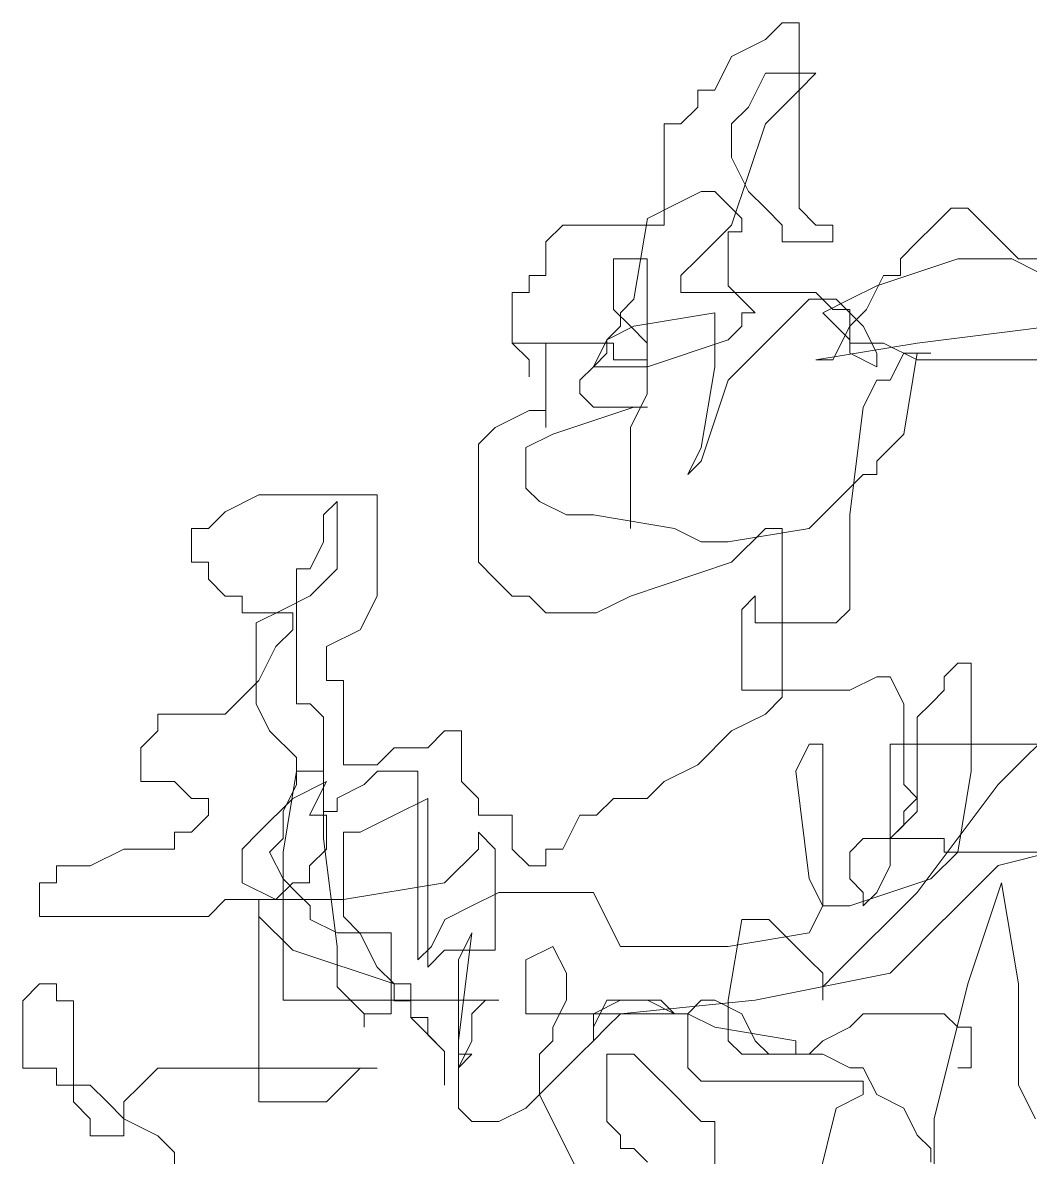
# Model space of a CAD drawing. Extents: x 941299 to 942979, y 2579300 to 2579597.
# Drawn here: x 942278.956 to 942279.933, y 2579507.961 to 2579509.06 of the extents above; entities that cross this region are included whole.
import ezdxf

# ---------------------------------------------------------------- set-up
doc = ezdxf.new("R2010")
doc.units = 0
doc.layers.get('0').update_dxf_attribs({"linetype": 'CONTINUOUS'})

# ---------------------------------------------------------------- blocks, each defined once
blk = doc.blocks.new('tulia')
at = {"color": 3, "lineweight": 0}
for p, q in [((211.76, 272.1611), (211.76, 272.8175)), ((211.76, 272.8175), (211.8197, 272.8175)), ((211.8197, 272.8175), (211.8795, 272.7578)), ((211.8795, 272.7578), (211.9989, 272.6982)), ((211.9989, 272.6982), (212.0586, 272.5788)), ((211.76, 272.5788), (211.7003, 272.6385)), ((211.7003, 272.6385), (211.8795, 272.6385)), ((211.8795, 272.6385), (211.9392, 272.5191)), ((211.8795, 272.4594), (211.76, 272.5788)), ((212.0586, 272.5788), (212.1183, 272.5788)), ((212.1183, 272.5788), (212.1183, 272.5191)), ((211.9392, 272.5191), (211.9989, 272.4594)), ((212.1183, 272.5191), (212.1781, 272.4594)), ((211.9989, 272.1014), (211.8795, 272.4594)), ((211.9989, 272.4594), (211.9989, 272.3401)), ((212.1781, 272.4594), (212.2378, 272.4594)), ((212.2378, 272.4594), (212.2378, 272.1014)), ((211.9989, 272.3401), (211.9392, 272.2207)), ((211.9392, 272.2207), (211.8795, 272.1611)), ((212.0105, 272.1726), (212.0582, 272.2203)), ((212.0582, 272.2203), (212.106, 272.2203)), ((212.106, 272.2203), (212.2014, 272.1726)), ((211.1031, 272.1014), (211.1628, 272.1611)), ((211.1628, 272.1611), (211.2225, 272.1611)), ((211.2225, 272.1611), (211.2822, 272.1014)), ((211.7003, 272.1014), (211.76, 272.1611)), ((211.8795, 272.1611), (211.8197, 272.1014)), ((211.9627, 272.1249), (212.0105, 272.1726)), ((212.2014, 272.1726), (212.2969, 272.1249)), ((211.9627, 272.0772), (211.9627, 272.1249)), ((212.2969, 272.1249), (212.3447, 271.8387)), ((211.0434, 272.0417), (211.1031, 272.1014)), ((211.2822, 272.1014), (211.342, 272.0417)), ((211.6406, 272.0417), (211.6406, 272.1014)), ((211.6406, 272.1014), (211.7003, 272.1014)), ((211.8197, 272.1014), (211.8197, 272.0417)), ((212.0105, 272.0772), (211.9627, 272.0772)), ((212.1183, 271.982), (211.9989, 272.1014)), ((212.0105, 271.8864), (212.0105, 272.0772)), ((212.2378, 272.1014), (212.5961, 272.1014)), ((212.5961, 272.1014), (212.6558, 272.0417)), ((210.9836, 271.982), (211.0434, 272.0417)), ((211.342, 272.0417), (211.4017, 271.982)), ((211.8197, 272.0417), (211.6406, 272.0417)), ((212.6558, 272.0417), (212.6558, 271.9224)), ((210.8642, 271.982), (210.9836, 271.982)), ((210.9124, 271.9341), (211.0079, 271.9818)), ((211.0079, 271.9818), (211.1989, 271.9818)), ((211.1989, 271.9818), (211.4853, 271.8864)), ((211.4017, 271.982), (211.4017, 271.9224)), ((212.1781, 271.9224), (212.1183, 271.982)), ((212.417, 271.982), (212.2975, 271.982)), ((212.2975, 271.982), (212.2975, 271.5046)), ((212.417, 271.803), (212.417, 271.982)), ((211.4017, 271.9224), (211.4614, 271.9224)), ((211.4614, 271.9224), (211.5211, 271.803)), ((212.1781, 271.8627), (212.1781, 271.9224)), ((212.6558, 271.9224), (212.7156, 271.9224)), ((212.7156, 271.9224), (212.7156, 271.8627)), ((211.4853, 271.8864), (211.5808, 271.8387)), ((211.915, 271.791), (212.0105, 271.8864)), ((211.5331, 271.7433), (211.6286, 271.8387)), ((211.5808, 271.8387), (211.6763, 271.791)), ((211.6286, 271.8387), (211.724, 271.8387)), ((211.6406, 271.803), (211.7003, 271.8627)), ((211.7003, 271.8627), (212.1781, 271.8627)), ((211.724, 271.8387), (212.0105, 271.5525)), ((212.3447, 271.8387), (212.3924, 271.791)), ((212.7156, 271.8627), (212.7753, 271.8627)), ((212.7753, 271.8627), (212.7753, 271.6837)), ((211.5211, 271.803), (211.5809, 271.7433)), ((211.5809, 271.7433), (211.5809, 271.803)), ((211.5809, 271.803), (211.6406, 271.803)), ((211.6763, 271.791), (211.6286, 271.7433)), ((211.9627, 271.791), (211.915, 271.791)), ((211.9627, 271.7433), (211.9627, 271.791)), ((212.0582, 271.6002), (212.0582, 271.791)), ((212.0582, 271.791), (212.3447, 271.7433)), ((212.3572, 271.7433), (212.417, 271.803)), ((212.3924, 271.791), (212.3924, 271.7433)), ((210.8642, 271.7433), (211.342, 271.6837)), ((211.4853, 271.6479), (211.5331, 271.7433)), ((211.6286, 271.7433), (211.5808, 271.6956)), ((211.5809, 271.7433), (211.5809, 271.6837)), ((211.6406, 271.624), (211.5809, 271.7433)), ((212.0105, 271.6956), (211.9627, 271.7433)), ((212.2975, 271.6837), (212.3572, 271.7433)), ((212.3447, 271.7433), (212.4401, 271.6956)), ((212.3924, 271.7433), (212.4401, 271.6956)), ((211.4614, 271.6837), (211.342, 271.624)), ((211.342, 271.6837), (211.7003, 271.624)), ((211.5809, 271.6837), (211.4614, 271.6837)), ((211.5808, 271.6956), (211.5808, 271.6479)), ((212.2969, 271.6002), (212.0105, 271.6956)), ((212.2975, 271.624), (212.2975, 271.6837)), ((212.7753, 271.6837), (212.417, 271.6837)), ((212.417, 271.6837), (212.417, 271.624)), ((212.417, 271.6837), (212.6558, 271.6837)), ((212.4401, 271.6956), (212.4401, 271.6479)), ((212.4401, 271.6956), (212.4879, 271.6002)), ((212.6558, 271.6837), (212.6558, 271.3853)), ((212.7753, 271.6837), (212.7156, 271.624)), ((212.7156, 271.624), (212.7753, 271.6837)), ((211.342, 271.624), (210.8642, 271.624)), ((211.3421, 271.6479), (211.2944, 271.6479)), ((211.2944, 271.6479), (211.3898, 271.6479)), ((211.3898, 271.3616), (211.3421, 271.6479)), ((211.3898, 271.6479), (211.4376, 271.5525)), ((211.5808, 271.6479), (211.4853, 271.6002)), ((211.4853, 271.6002), (211.4853, 271.6479)), ((211.7003, 271.624), (211.6406, 271.624)), ((212.417, 271.624), (212.2975, 271.624)), ((212.4401, 271.6479), (212.4879, 271.6002)), ((212.7156, 271.624), (212.7156, 271.5643)), ((212.7156, 271.5643), (212.7156, 271.624)), ((212.106, 271.3139), (212.0582, 271.6002)), ((212.4879, 271.6002), (212.2969, 271.6002)), ((212.4879, 271.6002), (212.5356, 271.5525)), ((211.4376, 271.5525), (211.4853, 271.5525)), ((211.4853, 271.5525), (211.5331, 271.4571)), ((212.0105, 271.5525), (212.106, 271.2662)), ((212.5356, 271.5525), (212.5356, 271.5048)), ((212.2975, 271.5046), (212.3572, 271.3853)), ((212.5356, 271.5048), (212.4879, 271.4571)), ((211.5331, 271.4571), (211.5808, 271.0754)), ((212.4879, 271.4571), (212.2969, 271.4571)), ((212.2969, 271.4571), (212.3447, 271.4571)), ((212.3447, 271.4571), (212.6311, 271.3616)), ((212.6558, 271.3853), (212.6558, 271.4449)), ((212.6558, 271.4449), (212.7156, 271.4449)), ((212.7156, 271.4449), (212.835, 271.3853)), ((212.3572, 271.3853), (212.3572, 271.0272)), ((212.835, 271.3853), (212.8947, 271.3256)), ((211.4853, 271.2662), (211.3898, 271.3616)), ((212.6311, 271.3616), (212.7266, 271.3139)), ((212.1537, 271.2185), (212.106, 271.3139)), ((212.7266, 271.3139), (212.7266, 271.1708)), ((212.8947, 271.3256), (212.8947, 270.9079)), ((211.4853, 271.2185), (211.4853, 271.2662)), ((212.106, 271.2662), (212.1537, 271.2185)), ((211.5331, 271.2185), (211.4853, 271.2185)), ((211.724, 271.0277), (211.5331, 271.2185)), ((212.7266, 271.1708), (212.6788, 271.1231)), ((213.2531, 270.7885), (213.2531, 271.1466)), ((213.2531, 271.1466), (213.6711, 271.1466)), ((213.6711, 271.1466), (213.7906, 271.0869)), ((212.6788, 271.1231), (212.5834, 271.0754)), ((213.4427, 271.0754), (213.395, 271.1231)), ((213.395, 271.1231), (213.395, 270.8846)), ((211.5808, 271.0754), (211.5808, 270.7415)), ((212.4879, 271.0754), (212.2014, 271.0277)), ((212.5834, 271.0754), (212.4879, 271.0754)), ((213.4427, 270.98), (213.4427, 271.0754)), ((213.7906, 271.0869), (213.8503, 271.0272)), ((212.0105, 270.98), (211.724, 271.0277)), ((211.8795, 271.0272), (211.8197, 271.0272)), ((211.8197, 271.0272), (211.8197, 270.4304)), ((211.9989, 270.9079), (211.8795, 271.0272)), ((212.2014, 271.0277), (212.106, 270.98)), ((213.8503, 271.0272), (213.91, 271.0272)), ((213.91, 271.0272), (213.91, 270.9079)), ((212.106, 270.98), (212.0105, 270.98)), ((213.4904, 270.8846), (213.4427, 270.98)), ((212.3572, 270.7885), (211.9989, 270.9079)), ((212.8947, 270.9079), (212.835, 270.8482)), ((213.91, 270.9079), (213.8503, 270.9079)), ((213.8503, 270.9079), (213.8503, 270.8482)), ((213.395, 270.8846), (213.4904, 270.7892)), ((213.5382, 270.8846), (213.4904, 270.8846)), ((213.5382, 270.4076), (213.5382, 270.8846)), ((212.835, 270.8482), (212.7753, 270.7885)), ((213.8503, 270.8482), (213.7906, 270.7885)), ((211.915, 270.6938), (211.915, 270.7892)), ((211.915, 270.7892), (211.9627, 270.7415)), ((212.4767, 270.7288), (212.3572, 270.7885)), ((212.7156, 270.7885), (212.6558, 270.7288)), ((212.7753, 270.7885), (212.7156, 270.7885)), ((213.3128, 270.6691), (213.2531, 270.7885)), ((213.4904, 270.7892), (213.5859, 270.7415)), ((213.7906, 270.7885), (213.7308, 270.7885)), ((213.7308, 270.7885), (213.7308, 270.7288)), ((211.5808, 270.7415), (211.6286, 270.6938)), ((211.9627, 270.7415), (211.9627, 270.4553)), ((213.5859, 270.7415), (213.6814, 270.6938)), ((212.6558, 270.7288), (212.4767, 270.7288)), ((213.7308, 270.7288), (213.5517, 270.7288)), ((213.5517, 270.7288), (213.5517, 270.6691)), ((211.6286, 270.6938), (211.915, 270.6938)), ((213.4322, 270.6095), (213.3128, 270.6691)), ((213.5517, 270.6691), (213.6114, 270.6095)), ((213.6814, 270.6938), (213.6814, 270.4076)), ((213.4322, 270.4901), (213.4322, 270.6095)), ((213.6114, 270.6095), (213.6711, 270.4901)), ((211.1511, 270.5507), (211.1511, 270.169)), ((211.1989, 270.5507), (211.1511, 270.5507)), ((211.2466, 270.503), (211.1989, 270.5507)), ((211.2466, 270.4553), (211.2466, 270.503)), ((211.4376, 270.503), (211.3898, 270.4076)), ((211.4853, 270.503), (211.4376, 270.503)), ((211.5808, 270.4553), (211.4853, 270.503)), ((213.3725, 270.1917), (213.3725, 270.4901)), ((213.3725, 270.4901), (213.4322, 270.4901)), ((213.6711, 270.4901), (213.7308, 270.4304)), ((211.2944, 270.4076), (211.2466, 270.4553)), ((211.9627, 270.4553), (211.5808, 270.4553)), ((211.8197, 270.4304), (211.8795, 270.3708)), ((213.7308, 270.4304), (213.7906, 270.3708)), ((211.3421, 270.3598), (211.2944, 270.4076)), ((211.3898, 270.4076), (211.3898, 270.1213)), ((213.4427, 270.3598), (213.4904, 270.4076)), ((213.4904, 270.4076), (213.5382, 270.4076)), ((213.6814, 270.4076), (213.6337, 270.3121)), ((211.3421, 270.0259), (211.3421, 270.3598)), ((211.8795, 270.3708), (211.9989, 270.3111)), ((213.4427, 270.0259), (213.4427, 270.3598)), ((213.7906, 270.3708), (214.0294, 270.3708)), ((214.0294, 270.3708), (214.0294, 270.3111)), ((211.9989, 270.3111), (212.1183, 270.1917)), ((212.9545, 270.1321), (212.9545, 270.3111)), ((212.9545, 270.3111), (213.0142, 270.3111)), ((213.0142, 270.3111), (213.0739, 270.2514)), ((213.6337, 270.3121), (213.5382, 270.2167)), ((214.0294, 270.3111), (214.0892, 270.2514)), ((211.4376, 270.2644), (210.9124, 270.2644)), ((210.9124, 270.2644), (210.9602, 270.2167)), ((211.4376, 269.8351), (211.4376, 270.2644)), ((211.724, 270.2644), (211.6763, 270.2644)), ((211.6763, 270.2644), (211.6763, 269.692)), ((211.7718, 270.169), (211.724, 270.2644)), ((213.0739, 270.2514), (213.1933, 270.2514)), ((213.1933, 270.2514), (213.2531, 270.1917)), ((214.0892, 270.2514), (214.0892, 270.1321)), ((210.9602, 270.2167), (211.0557, 270.1213)), ((212.1183, 270.1917), (212.2378, 270.1321)), ((213.2531, 270.1917), (213.3725, 270.1917)), ((213.5382, 270.2167), (213.5382, 270.1213)), ((211.1511, 270.169), (211.1989, 269.8828)), ((211.724, 269.7874), (211.7718, 270.169)), ((213.1085, 269.5012), (213.1085, 270.169)), ((213.1085, 270.169), (213.2517, 270.169)), ((213.2517, 270.169), (213.2995, 270.1213)), ((213.4427, 269.9305), (213.4427, 270.169)), ((213.4427, 270.169), (213.5382, 270.169)), ((213.5382, 270.169), (213.5859, 269.8828)), ((211.0557, 270.1213), (211.3421, 269.7397)), ((211.3898, 270.1213), (211.3421, 270.0736)), ((212.2378, 270.1321), (212.2975, 270.0724)), ((212.8947, 270.0724), (212.9545, 270.1321)), ((213.2995, 270.1213), (213.395, 270.0736)), ((213.4919, 270.0127), (213.4322, 270.1321)), ((213.4322, 270.1321), (213.5517, 270.0724)), ((213.5382, 270.1213), (213.5859, 270.0259)), ((213.9697, 270.1321), (213.91, 270.0724)), ((214.0892, 270.1321), (213.9697, 270.1321)), ((211.3421, 270.0736), (211.3898, 270.0259)), ((212.2975, 270.0724), (212.417, 270.0724)), ((212.417, 270.0724), (212.4767, 270.0127)), ((212.8947, 270.0127), (212.8947, 270.0724)), ((213.0739, 269.4756), (213.0739, 270.0724)), ((213.0739, 270.0724), (213.1933, 270.0127)), ((213.395, 270.0736), (213.395, 270.0259)), ((213.5517, 270.0724), (213.6711, 269.953)), ((213.91, 270.0724), (213.8503, 270.0724)), ((213.8503, 270.0724), (213.8503, 270.0127)), ((211.4376, 269.9305), (211.3421, 270.0259)), ((211.3898, 270.0259), (211.3898, 269.9782)), ((213.395, 270.0259), (213.4427, 270.0259)), ((213.5859, 270.0259), (213.5859, 269.9305)), ((211.3898, 269.9782), (211.4376, 269.9305)), ((212.4767, 270.0127), (212.5364, 270.0127)), ((212.5364, 270.0127), (212.5961, 269.8933)), ((212.7753, 269.8933), (212.7753, 270.0127)), ((212.7753, 270.0127), (212.8947, 270.0127)), ((213.1933, 270.0127), (213.3128, 269.953)), ((213.4322, 269.8933), (213.4322, 270.0127)), ((213.4322, 270.0127), (213.4919, 270.0127)), ((213.8503, 270.0127), (213.91, 269.953)), ((212.8947, 269.953), (212.835, 269.8933)), ((212.8947, 269.8933), (212.8947, 269.953)), ((213.3128, 269.953), (213.3725, 269.953)), ((213.3725, 269.953), (213.3725, 269.6546)), ((213.6711, 269.953), (213.7308, 269.8933)), ((213.91, 269.953), (213.9697, 269.953)), ((213.9697, 269.953), (213.9697, 269.8933)), ((211.0557, 269.8351), (210.6737, 269.9305)), ((211.2466, 269.8828), (211.2466, 269.9305)), ((211.2466, 269.9305), (211.5331, 269.9305)), ((211.5331, 269.9305), (211.5808, 269.8828)), ((213.395, 269.5489), (213.4427, 269.9305)), ((213.5859, 269.9305), (213.6337, 269.8828)), ((210.7692, 269.8828), (211.2466, 269.8828)), ((211.1989, 269.8828), (211.2944, 269.7874)), ((211.5808, 269.8828), (211.5808, 269.7874)), ((212.5961, 269.8933), (212.6558, 269.8933)), ((212.6558, 269.8933), (212.6558, 269.8337)), ((212.7156, 269.8337), (212.7753, 269.8933)), ((212.835, 269.8933), (212.835, 269.5353)), ((213.0142, 269.774), (212.8947, 269.8933)), ((213.4919, 269.8337), (213.4322, 269.8933)), ((213.6337, 269.8828), (213.5859, 269.7874)), ((213.5859, 269.8828), (213.5859, 269.358)), ((213.7308, 269.8933), (213.7308, 269.774)), ((213.9697, 269.8933), (214.1489, 269.8933)), ((214.1489, 269.8933), (214.2683, 269.8337)), ((211.4376, 269.4535), (211.0557, 269.8351)), ((211.4853, 269.7397), (211.4376, 269.8351)), ((212.6558, 269.8337), (212.7156, 269.8337)), ((213.4919, 269.774), (213.4919, 269.8337)), ((214.2683, 269.8337), (214.3878, 269.8337)), ((214.3878, 269.8337), (214.3878, 269.774)), ((211.2944, 269.7874), (211.5808, 269.692)), ((211.5808, 269.7874), (211.5331, 269.7397)), ((211.6763, 269.692), (211.724, 269.7874)), ((213.5859, 269.7874), (213.5382, 269.7397)), ((211.0434, 269.774), (210.9836, 269.4159)), ((211.1628, 269.4159), (211.0434, 269.774)), ((211.3421, 269.7397), (211.6286, 269.4535)), ((211.5331, 269.692), (211.4853, 269.7397)), ((211.5331, 269.7397), (211.5331, 269.692)), ((212.4401, 269.6443), (212.4879, 269.7397)), ((212.4879, 269.7397), (212.8221, 269.7397)), ((212.8221, 269.7397), (212.9176, 269.692)), ((213.3725, 269.7143), (213.0142, 269.774)), ((213.5382, 269.7397), (213.4904, 269.692)), ((213.5517, 269.774), (213.4919, 269.774)), ((213.6114, 269.7143), (213.5517, 269.774)), ((213.7308, 269.774), (213.6114, 269.7143)), ((214.3878, 269.774), (214.4475, 269.774)), ((214.4475, 269.774), (214.4475, 269.6546)), ((213.6114, 269.7143), (213.3725, 269.7143)), ((213.7906, 269.7143), (213.6114, 269.7143)), ((213.6711, 269.6546), (213.6711, 269.7143)), ((213.6711, 269.7143), (213.6711, 268.9982)), ((213.8503, 269.6546), (213.7906, 269.7143)), ((211.5808, 269.692), (211.6763, 269.692)), ((211.6763, 269.692), (211.724, 269.5966)), ((212.9176, 269.692), (213.013, 269.6443)), ((213.4904, 269.692), (213.4904, 269.6443)), ((211.8195, 269.5966), (211.8673, 269.6443)), ((211.8673, 269.6443), (211.9627, 269.6443)), ((211.9627, 269.6443), (212.0105, 269.358)), ((212.3924, 269.5489), (212.4401, 269.6443)), ((213.013, 269.6443), (213.0608, 269.5489)), ((213.3725, 269.6546), (213.3128, 269.595)), ((213.4904, 269.6443), (213.395, 269.5966)), ((213.5517, 269.5353), (213.6711, 269.6546)), ((214.4475, 269.6546), (213.8503, 269.6546)), ((211.724, 269.5012), (211.8195, 269.5966)), ((211.724, 269.5966), (212.0105, 269.5489)), ((212.9653, 269.5012), (212.9176, 269.5966)), ((212.9176, 269.5966), (212.9653, 269.2149)), ((213.395, 269.5966), (213.204, 269.5966)), ((213.204, 269.5966), (213.204, 269.3103)), ((213.3128, 269.595), (213.2531, 269.4756)), ((212.0105, 269.5489), (212.3924, 269.5489)), ((212.5834, 269.4535), (212.6311, 269.5489)), ((212.6311, 269.5489), (212.7266, 269.5012)), ((213.0608, 269.5489), (213.1085, 269.5012)), ((213.395, 269.4057), (213.395, 269.5489)), ((211.6763, 269.4535), (211.724, 269.5012)), ((212.7266, 269.5012), (212.7266, 269.3103)), ((212.835, 269.5353), (213.0142, 269.5353)), ((212.9653, 269.1672), (212.9653, 269.5012)), ((213.0142, 269.5353), (213.0739, 269.4756)), ((213.1933, 269.4159), (213.5517, 269.5353)), ((213.2531, 269.4756), (213.1933, 269.4159)), ((210.9836, 269.4159), (210.9836, 269.0579)), ((211.2822, 268.9385), (211.1628, 269.4159)), ((211.915, 269.358), (211.4376, 269.4535)), ((211.6286, 269.4535), (211.6763, 269.4057)), ((211.6763, 269.358), (211.6763, 269.4535)), ((212.5834, 269.358), (212.5834, 269.4535)), ((213.1933, 269.4159), (213.1336, 269.4159)), ((213.1336, 269.4159), (213.1336, 269.2966)), ((213.1933, 269.3563), (213.1933, 269.4159)), ((214.3878, 269.3563), (214.3878, 269.4159)), ((214.3878, 269.4159), (214.4475, 269.4159)), ((214.4475, 269.4159), (214.5072, 269.3563)), ((211.6763, 269.4057), (211.6763, 269.358)), ((213.3472, 269.358), (213.395, 269.4057)), ((212.3924, 269.3103), (211.915, 269.358)), ((211.9627, 269.3103), (212.0582, 269.358)), ((212.0105, 269.358), (212.0105, 269.2149)), ((212.0582, 269.358), (212.106, 269.358)), ((212.106, 269.358), (212.1537, 269.3103)), ((212.2014, 269.3103), (212.2492, 269.358)), ((212.2969, 269.358), (212.2014, 269.3103)), ((212.2492, 269.358), (212.3924, 269.358)), ((212.4401, 269.358), (212.2969, 269.358)), ((212.3924, 269.358), (212.4879, 269.3103)), ((212.4879, 269.2626), (212.4401, 269.358)), ((212.6311, 269.2626), (212.5834, 269.358)), ((213.5859, 269.358), (212.8221, 269.358)), ((212.8221, 269.358), (212.8698, 269.358)), ((212.8698, 269.358), (212.9176, 269.3103)), ((213.1336, 269.2966), (213.1336, 269.3563)), ((213.1336, 269.3563), (213.1933, 269.3563)), ((213.2995, 269.3103), (213.3472, 269.358)), ((214.328, 268.9982), (214.328, 269.3563)), ((214.328, 269.3563), (214.3878, 269.3563)), ((214.5072, 269.3563), (214.5072, 269.1176)), ((211.2466, 269.3103), (211.1989, 269.2626)), ((211.5331, 269.3103), (211.2466, 269.3103)), ((211.5808, 269.2626), (211.5331, 269.3103)), ((211.915, 269.2149), (211.9627, 269.3103)), ((212.1537, 269.3103), (212.0582, 269.2626)), ((212.1537, 269.3103), (212.1537, 269.1195)), ((212.2014, 269.3103), (212.1537, 269.3103)), ((212.7266, 269.3103), (212.2014, 269.3103)), ((212.4401, 269.2626), (212.3924, 269.3103)), ((212.4879, 269.3103), (212.4879, 269.2149)), ((212.9176, 269.3103), (212.9176, 269.2149)), ((213.1336, 269.2966), (213.0142, 269.1772)), ((213.0739, 269.2369), (213.0739, 269.2966)), ((213.0739, 269.2966), (213.1336, 269.2966)), ((213.204, 269.3103), (213.2995, 269.3103)), ((213.2995, 269.3103), (213.2995, 269.2626)), ((213.2995, 269.2626), (213.2995, 269.3103)), ((211.1989, 269.2626), (211.1511, 269.2626)), ((211.1511, 269.2626), (211.1511, 269.1195)), ((211.6763, 269.2149), (211.5808, 269.2626)), ((212.0582, 269.2626), (211.7718, 269.2149)), ((212.4879, 269.2149), (212.4401, 269.2626)), ((212.4879, 269.2149), (212.4879, 269.2626)), ((212.6311, 269.2149), (212.6311, 269.2626)), ((211.724, 269.1672), (211.6763, 269.2149)), ((211.7718, 269.2149), (211.7718, 269.1672)), ((211.8673, 269.1672), (211.915, 269.2149)), ((212.0105, 269.2149), (211.9627, 269.1672)), ((212.5356, 269.1672), (212.4879, 269.2149)), ((212.6788, 269.1672), (212.6311, 269.2149)), ((212.9176, 269.2149), (212.9653, 269.1195)), ((212.9653, 269.2149), (212.9653, 268.9764)), ((213.0142, 269.1772), (213.0739, 269.2369)), ((213.0142, 269.1772), (213.0142, 269.0579)), ((213.0142, 269.0579), (213.0142, 269.1772)), ((211.6763, 269.1672), (211.5808, 269.1195)), ((211.9627, 269.1672), (211.6763, 269.1672)), ((211.7718, 269.1672), (211.724, 269.1672)), ((211.8195, 269.1672), (211.8673, 269.1672)), ((212.2969, 269.1195), (212.3447, 269.1672)), ((212.3447, 269.1672), (212.4401, 269.1672)), ((212.4401, 269.1672), (212.4401, 268.9287)), ((212.6311, 269.0718), (212.5356, 269.1672)), ((212.6788, 269.0241), (212.6788, 269.1672)), ((212.9653, 269.1195), (212.9176, 269.1672)), ((212.9176, 269.1672), (212.9653, 269.1672)), ((211.1511, 269.1195), (211.1989, 269.1195)), ((211.5331, 269.1195), (211.4853, 269.0241)), ((211.5808, 269.1195), (211.5331, 269.1195)), ((212.1537, 269.1195), (212.106, 269.0718)), ((212.2014, 269.0241), (212.2969, 269.1195)), ((213.3128, 269.1176), (213.2531, 269.1176)), ((213.2531, 269.1176), (214.0294, 269.1176)), ((213.4322, 268.9982), (213.3128, 269.1176)), ((214.0294, 269.1176), (214.0892, 269.0579)), ((214.5072, 269.1176), (214.3878, 269.1176)), ((214.3878, 269.1176), (214.3878, 269.0579)), ((210.9836, 269.0579), (210.9239, 268.9385)), ((212.106, 269.0718), (211.5331, 269.0718)), ((211.5331, 269.0718), (211.5331, 269.0241)), ((212.7266, 268.9764), (212.6311, 269.0718)), ((214.0892, 269.0579), (214.1489, 268.9982)), ((214.2683, 269.0579), (214.2086, 268.9982)), ((214.3878, 269.0579), (214.2683, 269.0579)), ((211.4853, 269.0241), (211.3898, 268.9764)), ((211.5331, 269.0241), (211.6286, 268.9764)), ((212.1537, 268.9764), (212.2014, 269.0241)), ((212.6311, 268.9287), (212.6788, 269.0241)), ((211.3898, 268.9764), (211.3421, 268.881)), ((211.6286, 268.9764), (211.724, 268.5948)), ((212.106, 268.9287), (212.1537, 268.9764)), ((212.8221, 268.9287), (212.7266, 268.9764)), ((212.9653, 268.9764), (212.9176, 268.9287)), ((213.6711, 268.9982), (213.4322, 268.9982)), ((214.1489, 268.9982), (214.1489, 268.8788)), ((214.2086, 268.9982), (214.1489, 268.9385)), ((214.2683, 268.9385), (214.328, 268.9982)), ((211.2822, 268.4611), (211.2822, 268.9385)), ((214.1489, 268.9385), (214.0294, 268.8788)), ((214.2683, 268.8788), (214.2683, 268.9385)), ((212.0582, 268.5471), (212.0582, 268.9287)), ((212.0582, 268.9287), (212.106, 268.9287)), ((212.4401, 268.9287), (212.3924, 268.881)), ((212.5834, 268.8333), (212.6311, 268.9287)), ((212.9176, 268.9287), (212.8221, 268.9287)), ((211.3421, 268.881), (211.2944, 268.8333)), ((212.3924, 268.881), (212.3924, 268.8333)), ((214.0294, 268.8788), (213.9697, 268.8192)), ((214.1489, 268.8788), (214.2683, 268.8788)), ((211.2944, 268.8333), (211.2944, 268.7856)), ((212.3447, 268.8333), (212.2969, 268.7856)), ((212.3924, 268.8333), (212.3447, 268.8333)), ((212.5356, 268.7379), (212.5834, 268.8333)), ((213.9697, 268.8192), (213.9697, 268.7595))]:
    blk.add_line(p, q, dxfattribs=at)
blk = doc.blocks.new('tuli')
at = {"color": 3}
blk.add_blockref('tulia', (-25.9976, 9.2058), dxfattribs=at)

msp = doc.modelspace()

# ---------------------------------------------------------------- block references
at = {"color": 1, "lineweight": 0, "xscale": -0.2738191591342911, "yscale": 0.2738191592507064, "zscale": 0.2738191591392415}
msp.add_blockref('tuli', (942330.57403, 2579431.83659), dxfattribs=at)

doc.saveas('drawing.dxf')
